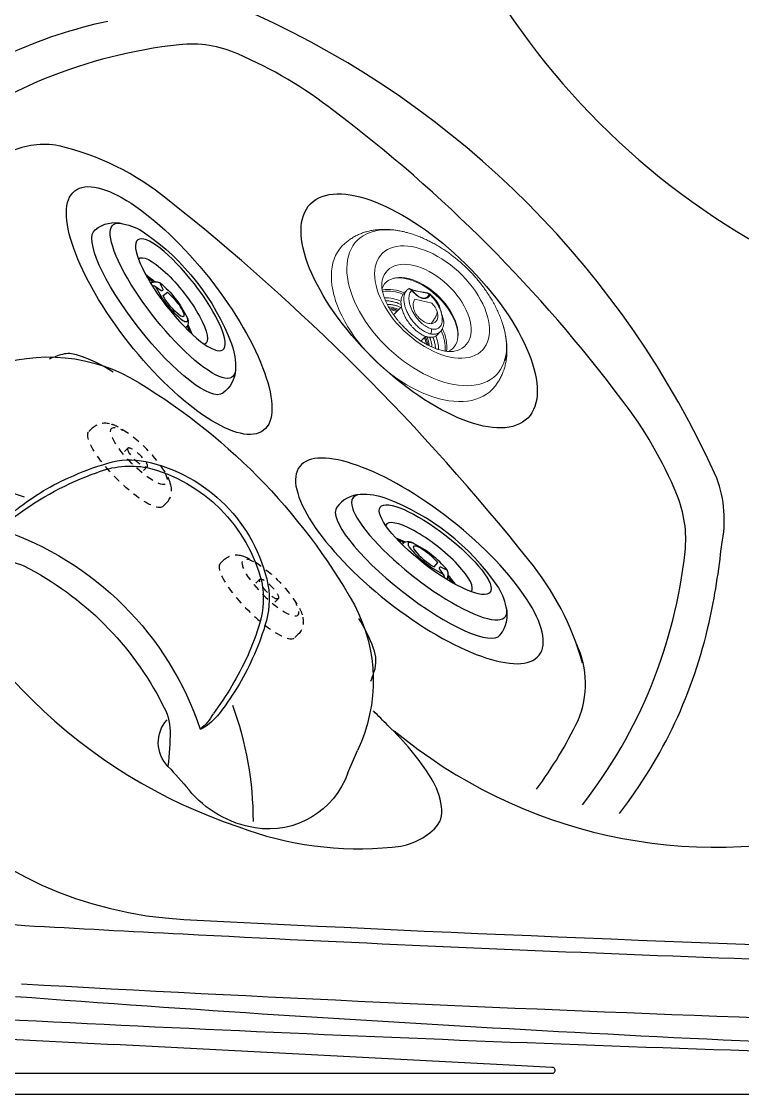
# Model space of a CAD drawing. Header units: inches. Extents: x 2 to 86, y -22 to 129.
# Drawn here: x 9.11 to 21.46, y 5 to 23.38 of the extents above; entities that cross this region are included whole.
import ezdxf

# ---------------------------------------------------------------- set-up
doc = ezdxf.new("R2010")
doc.units = ezdxf.units.IN
doc.header["$MEASUREMENT"] = 0
doc.linetypes.add('HIDDEN', pattern=[0.375, 0.25, -0.125])
doc.layers.add('1', color=4, linetype='Continuous')

# ---------------------------------------------------------------- blocks, each defined once
blk = doc.blocks.new('HIDMIN')
at = {"layer": '1', "color": 3, "linetype": 'HIDDEN', "ltscale": 0.5}
for p, q in [((0.236356685516391, 0.9010129556122166), (0.3163020652977622, 0.9007525774996168)), ((0.5058026160121543, 0.2273658355886639), (0.4253463749518502, 0.2276297921431407)), ((0.5171570719015506, -0.230719735823719), (0.4238435667347318, -0.23041359784132)), ((0.2304396751934306, -0.9025429581249043), (0.3103850549748017, -0.902803336237497))]:
    blk.add_line(p, q, dxfattribs=at)
for centre, radius, start, end in [((0.3096049180361007, 0.5890097520907176), 0.3114639775610698, 30.27087461294235, 88.76285393969697), ((0.2013169089681313, 0.4835603644320798), 0.4595934255637201, 14.60383785448276, 34.8240888564348), ((-1.668702907865274, -0.003677073623244098), 2.39204638395426, 348.1275426584984, 14.60383785448572), ((-0.1768695107352372, -0.3173067687629541), 0.867602068649197, 332.1339116837107, 348.1275426584984), ((0.3075017148589936, -0.5902531910280686), 0.3121760650329553, 270.5202515535206, 334.8692595429664)]:
    blk.add_arc(centre, radius, start, end, dxfattribs=at)
at = {"layer": '1', "color": 3, "linetype": 'HIDDEN', "ltscale": 0.5, "extrusion": (0, 0, -1)}
for centre, major_axis, ratio, start_param, end_param in [((0.2333981803549108, -0.0007650012563473751), (0.002958505489128493, 0.9017779568674892), 0.2588200079833026, 3.141586493185122, 6.283185305775769), ((0.5457577790245125, -0.00178977400734226), (0.002187163073893778, 0.6666662241523227), 0.2637641956731417, 8.735609790928956, 13.26143311362753), ((0.5114798439568489, -0.001676950117527554), (-0.005677227944686557, 0.2290427857061918), 0.2624851506142757, 3.141592653589542, 9.424777960769127)]:
    blk.add_ellipse(centre, major_axis=major_axis, ratio=ratio, start_param=start_param, end_param=end_param, dxfattribs=at)
blk = doc.blocks.new('M-JET')
at = {"layer": '1', "color": 3}
blk.add_line((0.668325927030196, -0.1699498365567251), (0.7626681535243165, -0.1699498365566683), dxfattribs=at)
at = {"layer": '1'}
for centre, radius, start, end in [((0.4606413107800336, 1.241504694744094), 0.5350833296088757, 41.31427020583877, 91.37735357126908), ((0.05017635314032987, 0.8807212454143496), 1.081568625623702, 17.2791514325658, 41.31427020583877), ((-2.799553300596699, -0.005733286730844611), 4.065988290642156, 342.7208485674342, 17.2791514325658), ((0.163397270532414, -0.9274070177303315), 0.9629964193397427, 318.6467196641093, 342.7208485674373), ((0.4616114841076637, -1.24654576890498), 0.529996226123443, 268.5324978352554, 323.2495683956618)]:
    blk.add_arc(centre, radius, start, end, dxfattribs=at)
at = {"layer": '1', "color": 3}
for centre, radius, start, end in [((-1.573447971192763, -0.0004851916829125003), 2.300539495803602, 12.43253099841732, 15.27026772647051), ((-1.552478291752323, -0.0004851916829125003), 2.300539495803602, 12.11154513120438, 16.4280170190976), ((2.328586929481617, -0.004171709372144505), 1.701467421604477, 167.0391293120788, 191.8275269342772), ((0.6416374491014949, 0.4081147637620006), 0.09223116684332205, 55.77666249890256, 95.75668968882906), ((0.7606191746555169, 0.3566944521147093), 0.09250898004031326, 123.222310274932, 167.0391293120756), ((0.6102738783359314, 0.352617055780172), 0.1558485063685145, 5.324063276921073, 57.71816651785442), ((0.7164428352609775, 0.424145636473952), 0.01187889115431023, 56.77768972505176, 123.222310274913), ((0.6210002636789795, 0.3277518089648197), 0.1473101878633822, 6.646560226044689, 46.2047719152308), ((-0.445179285214806, 0.06910086681693883), 1.231276034872796, 348.8049997518871, 7.14982592354835), ((-1.051081568360416, -0.003038109620547402), 1.853853554344349, 348.4836872359049, 11.51631276408866), ((0.498796769256046, -0.3188313497111039), 0.1715224839035704, 319.9043378714484, 349.0420292048416), ((1.155476880374238, -0.4459771968572568), 0.4973533153183822, 157.6380415717971, 169.0420292048383), ((0.7127994772204147, -0.2638624914541765), 0.01867905322874366, 13.78940941273339, 157.6380415717899), ((-6.160343083201894, -1.950721203623573), 7.095795766319625, 12.92286605516942, 13.78940941273339), ((0.1375016161018721, 0.4531242514560745), 1.05794841934391, 297.9844813647137, 303.5018700521883), ((-1.573447971192763, -0.0004851916829125003), 2.300539495803602, 345.0347705873045, 348.6312219911843), ((-1.552478291752323, -0.0004851916829125003), 2.300539495803602, 343.7971742042809, 349.0062916965898), ((0.6589078401281085, -0.334578761205421), 0.1133106651707693, 303.501870052191, 340.0963048058276)]:
    blk.add_arc(centre, radius, start, end, dxfattribs=at)
at = {"layer": '1'}
blk.add_ellipse((0.4479089009738004, 3.262979129203813e-05), major_axis=(0.0001294093216870351, -1.776400792199752), ratio=0.2521440560827259, start_param=3.141592653589793, end_param=6.282607469508048, dxfattribs=at)
at = {"layer": '1', "color": 3}
for centre, major_axis, ratio, start_param, end_param in [((0.7472735866924722, 0.001352268492212261), (-0.0003485044133302035, 1.655086482950343), 0.2575165989649531, 6.007199458804998, 9.756158088143565), ((0.7314773524744851, 4.980743341320704e-05), (0.0003860828975916774, 0.927458190431082), 0.2676186437424365, 3.108708292000126, 6.351347307790136), ((0.7246195881530184, 0.01392090259827228), (0, 0.3131717088179471), 0.2220556683473391, 5.440613275855194, 8.481483499261588)]:
    blk.add_ellipse(centre, major_axis=major_axis, ratio=ratio, start_param=start_param, end_param=end_param, dxfattribs=at)
blk.add_ellipse((0.9102649291999114, 0.0003626259792213204), major_axis=(-0.004993503256741862, 1.191305084608643), ratio=0.2553265635919512, dxfattribs=at)
blk = doc.blocks.new('HHPILLOW')
at = {"layer": '1', "color": 4, "linetype": 'Continuous'}
for p, q in [((-2.493662856348354, 4.753440000292542), (-2.105674256348355, 4.600845000292548)), ((-2.493535056348177, -4.721047999707391), (-2.104629956348356, -4.568089999707457))]:
    blk.add_line(p, q, dxfattribs=at)
for centre, radius, start, end in [((-3.119004480416805, 3.459933230967845), 1.436736548251412, 64.19870674311935, 144.2451829579542), ((-3.046013074246378, 1.97333275746886), 2.790709171274251, 17.21278817419931, 70.30863569432098), ((-2.775510644526026, 3.212609205210594), 1.860006189274408, 144.2451829579545, 185.5942556030285), ((-10.99441199381275, 2.407570811759829), 6.398227653638791, 0.8252452733079668, 5.594255603028535), ((-10.49181935035516, 0), 10.49181935035516, 345.3047972418675, 15.47362786403677), ((-4.010785977012585, 2.50816465960218), 0.5861228147119968, 180.8252452733078, 266.9136513492448), ((-7.360403336172316, -1.092366797708202), 4.530513219578506, 44.7353245835756, 52.33768680706847), ((-3.671249686693427, 1.427680425685203), 1.017060497694795, 75.13863876116727, 94.72266359589366), ((-4.229530244427762, -3.122801297396499), 5.59356530952322, 69.8471983880498, 81.54951745679234), ((-4.762941381420456, 1.481207604623073), 0.8739993319092445, 13.58559010926897, 44.7353245835756), ((-3.656439884655223, -1.561218937882739), 3.930143527169514, 60.85987769514308, 69.8471983880498), ((-2.481550809332161, 0.5461660116369345), 1.517378378056258, 34.44500970583191, 60.85987769514308), ((-9.079296851456325, 0.002766516183061896), 5.43337025035915, 342.019837563144, 18.05253914430314), ((-3.534976419895143, 0.01605033516303678), 2.690629813737361, 328.9514312109356, 31.06438648313755), ((-2.51206816861577, -0.492755693265071), 1.554554322597792, 293.0023584904462, 325.5708079882411), ((-5.476981758617837, -1.002620195299642), 1.70341256026332, 301.6980798579719, 336.9533845754468), ((-4.003316947791051, -2.480668104789078), 0.591956896565789, 93.7208307348171, 179.9264290603185), ((-4.133094337513969, 2.742415530218985), 5.170965863734945, 278.0715625138498, 295.5287253823751), ((-3.709021773285203, -1.149635383012711), 1.264283361323205, 267.6769354812565, 283.8190420852181), ((-80.29190557129641, 1.855028273967328), 75.82065550482886, 356.3386680349637, 356.7224094113108), ((-3.152735730338682, -1.832809565125114), 2.929212312086789, 290.9658518163026, 343.5656369317051), ((-2.737128605431531, -3.16569070989361), 1.897329023735506, 174.5894660761836, 226.1126998811895), ((-3.118934661575695, -3.349291592975266), 1.507594211195228, 231.7422641605146, 294.508790775817)]:
    blk.add_arc(centre, radius, start, end, dxfattribs=at)
at = {"layer": '1', "color": 3, "linetype": 'Continuous'}
for centre, radius, start, end in [((-8.343842003758988, 0.08990888871185021), 5.811248817310541, 24.91736302086631, 44.94840016262117), ((-8.62058809854521, 0.01949486940539913), 5.43499356366448, 333.4140667197293, 26.46126074836484), ((-3.452289777500983, 1.376618691446335), 1.111896364388132, 86.48936324076274, 105.9330261561958), ((-3.922225932262705, -2.198487745685124), 4.715708637488957, 69.3637612481715, 83.44877837011721), ((-3.754596085311849, -1.817334919903196), 4.299992489900039, 61.69831124189577, 69.6641410816807), ((-2.408811534261371, 0.6285570708679913), 1.508630504570383, 35.76937891369361, 62.6585324046079), ((-3.453319780722353, 0.01518371013122177), 2.716996479879117, 327.0779087548007, 33.38863537225082), ((-2.257117530451403, -0.7593286333198783), 1.291945886492554, 297.8632999343325, 327.0779087548007), ((-3.751636236140003, 1.839408260139109), 4.289209647383383, 289.7146680394328, 299.2887159989647), ((-3.770839475062939, 1.593224760737822), 4.065192295565401, 275.4073437173614, 291.1400841040647), ((-8.354160519047062, -0.05085203773216307), 5.823696528221809, 315.0702392536522, 335.0709258513776), ((-3.474919522467284, -1.533004503037127), 0.9249887945121534, 252.0318145650573, 275.4073437173614)]:
    blk.add_arc(centre, radius, start, end, dxfattribs=at)
blk = doc.blocks.new('RJET')
at = {"layer": '1', "color": 3, "linetype": 'Continuous', "lineweight": 15}
for p, q in [((0.4058110412017015, -0.8275031350674169), (0.4327694517848499, -0.8108245094567508)), ((0.4257878898902163, -0.8390367740352929), (0.4587902071755252, -0.8183711772889382)), ((-0.8480172011208822, -1.041929860827167), (-0.8465132956379193, -1.039978170059044)), ((-0.008806484050353447, -1.382822189656224), (0.2504090998508843, -1.233147785857938))]:
    blk.add_line(p, q, dxfattribs=at)
at = {"layer": '1', "linetype": 'Continuous', "lineweight": 15, "flags": 128}
for points in [[(1.212071014886931, -0.2753299319273026), (1.128438180214062, -0.2330919772819584), (1.040398457308925, -0.1939533586063362), (0.948295849466632, -0.1580670047528372), (0.8524902351550452, -0.125573136789555), (0.7533559618383947, -0.0965987201052485), (0.6512803832651173, -0.0712569683095694), (0.5466623459356867, -0.04964690086583801), (0.4399106306639453, -0.03185295618632722), (0.3314423553212578, -0.01794466170018438), (0.2216813450050665, -0.007976362184749064), (0.1110564759995896, -0.001987007420467535), (0, 0), (-0.1110541448527158, -0.002023103885832711), (-0.2216720295261894, -0.008048414073414278), (-0.3314214296156024, -0.01805238747920157), (-0.4398735142021621, -0.0319959349317287), (-0.5466045214515134, -0.04982457390761397), (-0.6511974144061128, -0.07146864141427045), (-0.7532435105004538, -0.09684356618895151), (-0.8523440784327931, -0.1258501991493404), (-0.9481118961538186, -0.1583752008050681), (-1.040172763884556, -0.1942914841166612), (-1.128166966250831, -0.2334587110707105), (-1.211750677822863, -0.2757238410318905)], [(-1.300109357100098, -0.3267720063819013), (-1.373259164715051, -0.3750577862465718), (-1.441040814268035, -0.4258881911830912), (-1.503189458009246, -0.4790646081679597), (-1.559462258407621, -0.5343792574485633), (-1.609639337005547, -0.5916160044150445), (-1.653524633564984, -0.650551204117221), (-1.690946672146424, -0.7109545751277864), (-1.721759231128431, -0.7725900993356873), (-1.74584191454889, -0.8352169441558459), (-1.763100622536427, -0.8985904035501733), (-1.773467918992793, -0.9624628541838263), (-1.776903380637464, -1.026108126180262)], [(1.778096587377377, -1.026483190214577), (1.778096501942969, -1.026006786538403), (1.774586557057376, -0.9618860629053927), (1.764144986656646, -0.8980170110437911), (1.746812589763096, -0.8346491906247735), (1.722657090370518, -0.7720302028255901), (1.691772872821701, -0.7104047228613126), (1.654280613014436, -0.6500135439497825), (1.610326806876884, -0.5910926364445857), (1.560083197954413, -0.5338722258128712), (1.503746106344948, -0.4785758930605937), (1.441535661605002, -0.4254197011198499), (1.373694942623047, -0.3746113506124544), (1.300489027821698, -0.3263493682875946)]]:
    blk.add_lwpolyline(points, dxfattribs=at)
at = {"layer": '1', "color": 3, "linetype": 'Continuous', "lineweight": 15, "flags": 128}
for points in [[(1.171831190290817, -1.941600842465107), (1.244458586339704, -1.896885972400639), (1.311974640597043, -1.849576116077898), (1.374101915113755, -1.799865679844459), (1.430585115592578, -1.747958934545636), (1.481192140447178, -1.694069176131848), (1.525715034557237, -1.638417849179717), (1.563970843800689, -1.581233636928886), (1.59580236685153, -1.522751521573468), (1.621078801153715, -1.463211818669777), (1.639696280416928, -1.402859189628359), (1.651578301425417, -1.341941636347457), (1.656676038406147, -1.280709482120329), (1.654968543664438, -1.219414343002938), (1.646462833662468, -1.158308093869721), (1.631193860187068, -1.097641833405518), (1.609224366725414, -1.037664852287563), (1.580644630638631, -0.9786236087961697), (1.545572092192572, -0.9207607160652742), (1.504150871970836, -0.8643139451325794), (1.456551178652063, -0.8095152478877026), (1.402968609586196, -0.7565898039317887), (1.343623347043035, -0.7057550952666674), (1.278759253435766, -0.6572200126141752), (1.208642869238446, -0.6111839970397028), (1.133562317713597, -0.5678362204058942), (1.053826120952181, -0.5273548080251089), (0.9697619320899946, -0.4899061067039412), (0.8817151889108743, -0.4556440011888867), (0.7900476943684396, -0.424709281820725), (0.6951361298604297, -0.3972290659967967), (0.5973705073638484, -0.3733162758183681), (0.4971525667922378, -0.3530691740696312), (0.3948941251599933, -0.3365709604346563), (0.2910153843382375, -0.323889429612052), (0.185943204354885, -0.3150766927322479), (0.0801093493354017, -0.3101689632213436), (-0.02605128670859358, -0.3091864079926125), (-0.1321024669522899, -0.3121330645762725), (-0.2376084043481228, -0.3189968245283126), (-0.3421355523684042, -0.3297494831868732), (-0.4452543865408813, -0.3443468555710467), (-0.5465411694569866, -0.3627289579466293), (-0.6455796919998704, -0.3848202543119896), (-0.7419629836366539, -0.4105299667917706), (-0.8352949847478328, -0.4397524486626878), (-0.9251921741212072, -0.4723676184785432), (-1.011285144922709, -0.5082414535106068), (-1.093220122668527, -0.54722654047589), (-1.170660418960068, -0.5891626812896504), (-1.243287815008927, -0.6338775513541322), (-1.310803869266266, -0.6811874076768873), (-1.372931143783006, -0.7308978439102987), (-1.429414344261858, -0.7828045892091353), (-1.4800213691164, -0.8366943476229238), (-1.52454426322646, -0.89234567457504), (-1.562800072469912, -0.9495298868258715), (-1.594631595520752, -1.00801200218126), (-1.619908029822966, -1.067551705084981), (-1.638525509086151, -1.127904334126384), (-1.650407530094611, -1.188821887407286), (-1.65550526707537, -1.250054041634399), (-1.653797772333689, -1.311349180751819), (-1.64529206233172, -1.372455429885051), (-1.630023088856291, -1.433121690349211), (-1.608053595394637, -1.493098671467223), (-1.579473859307882, -1.552139914958587), (-1.544401320861823, -1.610002807689483), (-1.502980100640087, -1.666449578622206), (-1.455380407321286, -1.721248275867126), (-1.401797838255419, -1.774173719822954), (-1.34245257571223, -1.82500842848809), (-1.277588482105017, -1.873543511140582), (-1.207472097907669, -1.919579526715054), (-1.171374031605865, -1.941115229720722)], [(0.8436677226056588, -1.885977535327271), (0.7774983283081269, -1.921396338936319), (0.7068788110629782, -1.953824164311655), (0.6322136730697707, -1.983075267806143), (0.5539305894772895, -2.008982101747947), (0.4724779586991303, -2.031396274138302), (0.3883223340280324, -2.05018939862768), (0.3019457512610586, -2.06525382990074), (0.2138429676421367, -2.076503280259487), (0.1245186279372774, -2.083873313871038), (0.03448437387515924, -2.08732171585018), (-0.05574408649039242, -2.086828734062721), (-0.1456499327094321, -2.082397192263699), (-0.2347181922366417, -2.074052473923203), (-0.3224386901473224, -2.061842376832217), (-0.4083089713734864, -2.045836839321126), (-0.4918371787204876, -2.02612753965937), (-0.5725448701810194, -2.00282737093049), (-0.6499697594071279, -1.97606979439098), (-0.723668363644947, -1.946008075016067), (-0.7932185439634623, -1.912814403611975), (-0.8582219232282, -1.876678910522571), (-0.9183061679694333, -1.837808576579761), (-0.973127121074441, -1.796426047536357), (-1.022370773088454, -1.752768358771135), (-1.065755060832089, -1.707085577571775), (-1.103031483034101, -1.659639370771913), (-1.133986523723792, -1.610701505947432), (-1.158442875231401, -1.560552294756292), (-1.176260453790178, -1.509478987338696), (-1.187337201923782, -1.457774126974357), (-1.191609673021901, -1.405733874421117), (-1.189053394757053, -1.353656311532859), (-1.179683009259662, -1.301839733873663), (-1.163552189249231, -1.250580942107973), (-1.140753330601996, -1.20017354195295), (-1.111417023115706, -1.15090626243196), (-1.075711302502867, -1.103061302060368), (-1.033840687897737, -1.056912712438404), (-0.9860450103889775, -1.012724828508283), (-0.9325980392889903, -0.9707507544675025), (-0.8738059140081305, -0.9312309140110244), (-0.8100053905158404, -0.8943916732061155), (-0.7415619124329567, -0.8604440438878953), (-0.6688675178037897, -0.8295824750029084), (-0.5923385935375336, -0.8019837388229121), (-0.5124134903820163, -0.7778059184094275), (-0.4295500120901465, -0.7571875021281755), (-0.3442227931615207, -0.7402465904005453), (-0.2569205801789849, -0.7270802192346935), (-0.1681434323125188, -0.7177638044123), (-0.0783998570254596, -0.7123507095138564), (0.01179610261004882, -0.7108719402565811), (0.1019278123053198, -0.7133359668970911), (0.1914790057894606, -0.7197286757137391), (0.2799367419358987, -0.7300134498493804), (0.3667943428426383, -0.7441313790492359), (0.4515542960374717, -0.7620015970933025), (0.5337311041842554, -0.7835217449908924), (0.6128540659678947, -0.8085685572837349), (0.6884699722285177, -0.8369985680992613), (0.7601457019028715, -0.8686489329101192), (0.8274707029021329, -0.9033383612928958), (0.8900593437176667, -0.9408681553432245), (0.9475531222828124, -0.9810233477995354), (0.9996227194405094, -1.023573933355806), (1.045969885253612, -1.068276186111348), (1.086329147353524, -1.114874055610557), (1.120469331541869, -1.163100633476859), (1.148194885935311, -1.212679682239553), (1.169347001069099, -1.26332721759718), (1.183804519543258, -1.314753135053849), (1.191484630001241, -1.366662871611425), (1.192343341465858, -1.418759092999835), (1.186375735315551, -1.470743396780762), (1.173615993457986, -1.522318021569802), (1.154137202539005, -1.573187552586717), (1.128050935308977, -1.623060613764608), (1.095506611544209, -1.671651536725449), (1.056690642184151, -1.718681997062916), (1.011825361586034, -1.763882608559257), (0.9611677540142409, -1.806994466205083), (0.9050079816573486, -1.847770629184069), (0.8436677226056588, -1.885977535327271)], [(-0.4002866820794111, -0.879716316650871), (-0.4425024910841557, -0.853293236327687), (-0.4795231567958922, -0.8243898430156946), (-0.4795533853147731, -0.8243633516009368)], [(-0.4334671518477933, -0.8114590267633162), (-0.4114901371137307, -0.824129792184209), (-0.3962743858080273, -0.8321761753367127)], [(-0.3428726849947736, -0.9079737550558491), (-0.3533706715440701, -0.9033492975273418), (-0.4002866820794111, -0.879716316650871)], [(0.3256041220939778, -0.8660545951709082), (0.3596313301028147, -0.8514250239195462), (0.4058110412017015, -0.8275031350674169)], [(0.3974858066232514, -0.8322134178496583), (0.401056028105728, -0.830375391002363), (0.4351797502143882, -0.811196300305113)], [(0.6567999150787216, -1.637639219567717), (0.5979655132411494, -1.668805818759751), (0.534708320239389, -1.696936684071233), (0.4674966701986136, -1.721823544417589), (0.3968281746604987, -1.743282146191916), (0.3232260384412768, -1.761153617414323), (0.2472351860063213, -1.775305643964629), (0.1694182270402962, -1.785633449189618), (0.0903512910815607, -1.792060569632781), (0.01061976206091231, -1.794539421142929), (-0.06918605567645386, -1.793051651170828), (-0.1484753077775451, -1.787608274644867), (-0.2266609643606898, -1.778249592420266), (-0.3031641661793003, -1.765044892906019), (-0.3774185102932393, -1.748091939077284), (-0.4488742435179915, -1.727516244672984), (-0.5170023326049318, -1.703470144935665), (-0.5812983810183141, -1.676131668774758), (-0.6412863633110533, -1.645703220702956), (-0.6965221494500327, -1.612410082303683), (-0.7465967930000659, -1.576498744325505), (-0.7911395588198218, -1.538235081750486), (-0.8298206678553868, -1.497902385349107), (-0.8623537387088049, -1.455799264294242), (-0.8884979079056734, -1.412237435363721), (-0.9080596131643972, -1.367539415097923), (-0.9208940264633156, -1.322036132000534), (-0.9269061262966432, -1.276064476459283), (-0.9260514011807004, -1.229964806527818), (-0.9183361792011908, -1.184078428033359), (-0.9038175811622864, -1.138745067668154), (-0.8826030976844095, -1.094300357771573), (-0.8548497933807653, -1.051073351425842), (-0.8480172011208822, -1.041929860827167)], [(-0.7793555018695031, -0.9707316436588656), (-0.7820602443074733, -0.9771666462808071), (-0.795702080384217, -1.01931465204396), (-0.8025501997365154, -1.062009828347215), (-0.8025461766245314, -1.104887915000205), (-0.7956900453721119, -1.147583091285995), (-0.7820403000735894, -1.189731097014473), (-0.7617133955432109, -1.230972340261658), (-0.7348827537633156, -1.27095496528149), (-0.7017772843093155, -1.309337854414736), (-0.6626794313739879, -1.345793538384726), (-0.6179227640530769, -1.380010990149742), (-0.5678891304513058, -1.411698278476067), (-0.5130053998892947, -1.440585058592362), (-0.4537398210046888, -1.466424878675781), (-0.390598026820129, -1.488997282492335), (-0.3241187208603833, -1.508109690251388), (-0.2548690811240135, -1.523599041628827), (-0.1834399211204527, -1.535333186940107), (-0.1104406492576402, -1.543212014594701), (-0.03649406958433588, -1.547168305213148), (0.03776893175455598, -1.54716830511876), (0.1117147690159754, -1.543212014312388), (0.1847125623889951, -1.535333186472229), (0.2561395204388646, -1.523599040979406), (0.3253862535439396, -1.508109689425993), (0.3918619729930128, -1.488997281497944), (0.4549995313865054, -1.46642487752095), (0.5142602613378529, -1.440585057286853), (0.5691385711938892, -1.411698277031107), (0.6191662585643769, -1.380010988577567), (0.6639165048599409, -1.345793536698807), (0.7030075167578502, -1.309337852629469), (0.7361057835275346, -1.270954963412066), (0.7629289224270224, -1.230972338324108), (0.7832480878929005, -1.189731095025209), (0.7968899239696725, -1.147583089262056), (0.8037380433219425, -1.104887912958844), (0.803734020209987, -1.062009826305854), (0.796877888957539, -1.019314650020021), (0.7832281436590449, -0.9771666442915574), (0.7804935966302082, -0.9706657108949486)], [(0.8480985497120912, -1.040566190755143), (0.8774090522244649, -1.083366770219527), (0.9002831682508372, -1.127537591914418), (0.9164962389669995, -1.172680040307228), (0.9259282284697861, -1.218459896504015), (0.9285093056087987, -1.264538222466541), (0.9242203609920239, -1.310573870390627), (0.9130931484647533, -1.356226008445617), (0.8952100500156064, -1.401156644173597), (0.8707034658486634, -1.445033126867457), (0.8397548341390006, -1.48753061040037), (0.8025932877278592, -1.528334458272838), (0.7594939577030857, -1.567142573071223), (0.7107759364251933, -1.60366763309132), (0.6567999150787216, -1.637639219567717)], [(0.757146191481695, -1.240584685911784), (0.7441100046602287, -1.257682986447804), (0.7096595472671652, -1.295894263214763), (0.6693335584982094, -1.332138245755075), (0.6234661921965312, -1.366114605014928), (0.5724375198045379, -1.39754180218101), (0.5166703809725561, -1.426159421600033), (0.4566268797760813, -1.451730328664723), (0.392804555575907, -1.474042634785974), (0.3257322602503621, -1.492911453168233), (0.2559657759620677, -1.508180430839928), (0.1840832097718987, -1.519723044243335), (0.1106802032617509, -1.527443647648539), (0.0363649968609252, -1.531278265704259), (-0.03824661022576947, -1.531195123557652), (-0.1125363627240574, -1.527194910150627), (-0.1858886723481419, -1.519310772511403), (-0.2576957187591518, -1.507608041087423), (-0.3273624861558062, -1.492183688396835), (-0.394311693762802, -1.473165525483807), (-0.4579885793611993, -1.450711142835729), (-0.5178654962226403, -1.425006604538964), (-0.5734462853565674, -1.396264906493087)]]:
    blk.add_lwpolyline(points, dxfattribs=at)
at = {"layer": '1', "linetype": 'Continuous', "lineweight": 15}
for centre, radius, start, end in [((-0.4185722405959211, -1.750620819657712), 1.674650151775392, 118.2707263158865, 121.7625898356431), ((0.418785879096788, -1.752238826296022), 1.676472841692035, 58.26929776694326, 61.7586294505621)]:
    blk.add_arc(centre, radius, start, end, dxfattribs=at)
at = {"layer": '1', "color": 3, "linetype": 'Continuous', "lineweight": 15}
for centre, radius, start, end in [((-0.2109539745857489, -0.4650636898416565), 0.6041495283121018, 224.4399299344738, 247.023077953707), ((-0.119700866129989, -0.3623731610256726), 0.5677320225184577, 233.4395344436958, 248.8659745745996), ((-0.1107806254037484, -0.2973730879692198), 0.6258259292170473, 236.3167745787261, 250.0417815822559), ((-0.1115119443846879, -0.3214844766310847), 0.584673385594374, 236.822035763045, 248.6473363091553), ((0.1354965213371031, -0.4146975150336232), 0.5357899905188797, 290.7819864152258, 310.1357153815183), ((0.1282164030722583, -0.3755977893618763), 0.5527936500668047, 290.9204160992488, 306.8077669479403), ((0.09255367941042891, -0.2537055755956317), 0.6735411278466189, 290.2432406986263, 299.6532407096921), ((0.1848575375682628, -0.4284642639350977), 0.6493585679616092, 289.0209256071249, 314.9139362024047), ((-0.2523166304506503, -0.590784133891276), 0.626848119358483, 215.8859342796395, 252.0988823587097), ((-0.2403111631273589, -0.5501929622646742), 0.6363419071266165, 218.2891219002362, 250.6263282329235), ((-0.2570321271810201, -0.979047828651062), 0.09605053046782791, 182.6055408182042, 237.3943429295755), ((0.2561067923000735, -0.5707393721488074), 0.6122259221151929, 288.6542351179456, 322.399167581928), ((0.2515936275572415, -0.5871939923290199), 0.6305265783819565, 288.6633448828031, 323.9891890163788), ((-0.313609927804066, -0.9069310813800371), 0.5540419885766138, 217.0196612540802, 242.0316891119022), ((0.162256108840495, -1.239218081020994), 0.08836174685603317, 3.939220993063686, 22.60009382699135), ((-0.008024575810338774, -1.026519069087769), 0.3563039785182009, 241.8393717811113, 269.8742644461562)]:
    blk.add_arc(centre, radius, start, end, dxfattribs=at)
blk.add_ellipse((0.2816222563962754, -0.6640498057021205), major_axis=(0.1661232146624227, 0.1015090778426071), ratio=0.6641171479281409, start_param=4.574762088510643, end_param=4.607117566432582, dxfattribs=at)
for points, knots in [([(-0.8472702859904473, -1.041081272337209), (-0.8423837001173808, -1.034945809431676), (-0.83231362936354, -1.02230210538724), (-0.8115056550039128, -1.000980506959124), (-0.7860712245032175, -0.9783517714080858), (-0.7559838540722978, -0.9551229049197048), (-0.721391156820772, -0.9317694566967418), (-0.6823553301425989, -0.908667905348409), (-0.6390445661975264, -0.8861906881157324), (-0.5916873297281597, -0.8646828495145655), (-0.5405826153962892, -0.8444641338852819), (-0.4860977606229824, -0.8258245431357807), (-0.4286811367662722, -0.8090238310349349), (-0.3688980146103233, -0.7942921642994207), (-0.307537543607765, -0.7818357185875584), (-0.2459828598392448, -0.7718563365915827), (-0.1871171451883811, -0.7645590855021851), (-0.135243300112478, -0.7598794845195727), (-0.08780227656748707, -0.7569215466521371), (-0.04388319150228881, -0.755210933666774), (-0.01370994125045399, -0.7550008254984277), (0.0006093369575239649, -0.7549011147516183)], [0, 0, 0, 0, 0.05269974409619781, 0.1086014173377949, 0.1642233229425421, 0.2198112207663931, 0.275533130169027, 0.3315255078411632, 0.3878526407496108, 0.4445285574205661, 0.5015264190062739, 0.558781144336652, 0.6161828451010456, 0.6735530553530792, 0.7305791986917124, 0.786621556140637, 0.8400034729700108, 0.886599278256181, 0.9222715389791205, 0.9631125102948205, 0.9999999999999999, 0.9999999999999999, 0.9999999999999999, 0.9999999999999999]), ([(-0.5885682620780699, -0.863915698193324), (-0.5872228737927969, -0.8654529255147594), (-0.5730081723961291, -0.8816945024566962), (-0.5378010215831353, -0.9095434518915795), (-0.4997979441980078, -0.9334254622249887), (-0.4810844555645986, -0.9451854500909178)], [0, 0, 0, 0, 0.05038971332391032, 0.5323925711124754, 1, 1, 1, 1]), ([(-0.5255827913799465, -0.8397952907437372), (-0.5237039937954933, -0.8419554164534304), (-0.510432429149489, -0.8572142438207493), (-0.4783748702199091, -0.8827654606650697), (-0.4445341676890564, -0.9040015164760291), (-0.4278700338442434, -0.9144587602654184)], [0, 0, 0, 0, 0.07723906629265591, 0.5456060141773725, 1, 1, 1, 1]), ([(-0.3529801536970183, -0.911972646227639), (-0.3612958034259748, -0.9171099627876629), (-0.3780318607418849, -0.927449314155325), (-0.3995326562385344, -0.9453605536869816), (-0.4181418410295521, -0.9649953660551773), (-0.4333317747102683, -0.9867318936688179), (-0.4440905459551345, -1.010034976389818), (-0.4516533172640607, -1.034269993265042), (-0.4504043041966668, -1.050649418359569), (-0.4497910124776183, -1.058692061015165)], [0, 0, 0, 0, 0.1304298267682323, 0.2625027661868034, 0.4033500829402989, 0.5454088421385267, 0.6964399503883728, 0.850945622971794, 0.9999999999999999, 0.9999999999999999, 0.9999999999999999, 0.9999999999999999]), ([(0.4509757914033514, -1.173523637382999), (0.4513488220848103, -1.163987689404081), (0.4524412152760817, -1.136062360033321), (0.4327917810688291, -1.090314905441289), (0.3964600103516602, -1.038940064053236), (0.3457383365085036, -0.9925144498736529), (0.2850005696831204, -0.9518932296431046), (0.2146300799847154, -0.9167956008496674), (0.134218748597533, -0.8876346238197357), (0.04525740421368596, -0.8661951385757618), (-0.032959483206497, -0.856426532751982), (-0.09514798263739976, -0.8542276762197076), (-0.140024049601891, -0.8553873608717879), (-0.1831367031761886, -0.8592326603824461), (-0.2235091719106208, -0.8655936416767815), (-0.2610815205339065, -0.874376589811348), (-0.3061233596316697, -0.8882591670792976), (-0.3345158907781922, -0.9026281760723975), (-0.3529801536970183, -0.911972646227639)], [0, 0, 0, 0, 0.04349557943270811, 0.1273736375783446, 0.2126565998633188, 0.296665398101624, 0.3769180045973558, 0.4571706110930719, 0.541179409331407, 0.6264623716163817, 0.7103404297620327, 0.7509376405209353, 0.7906387663237053, 0.8286530766532634, 0.8658488117319671, 0.9007999996947622, 0.9354881437751286, 1, 1, 1, 1]), ([(0.0006093369575239649, -0.7549011147516183), (0.02561182320343391, -0.7551893894429895), (0.0608366701405032, -0.7555955263279657), (0.1127128844152878, -0.7583021583342315), (0.1569272159408399, -0.7615558280488699), (0.2090388958758354, -0.7669708720520134), (0.2628618832482346, -0.7742734501391055), (0.317966240585065, -0.783656174561699), (0.3731721962914207, -0.7950954225440512), (0.4276524902166443, -0.8085345624186004), (0.4807022257284643, -0.823860880639927), (0.5317263224267208, -0.84091782588618), (0.5802168995809893, -0.8595089124285096), (0.625741756534012, -0.8794015773427759), (0.6679390736973119, -0.9003307122957835), (0.7065136248378394, -0.9220011363325682), (0.7412442605724721, -0.9440947311397281), (0.7719607288397583, -0.966262675604824), (0.7986414796239387, -0.988177070482493), (0.8210507706705812, -1.009354609494423), (0.8374284738538051, -1.026958494807985), (0.8447663772022054, -1.036594341306369), (0.8474992610202605, -1.040183057008747)], [0, 0, 0, 0, 0.06454125978325126, 0.09092919698587215, 0.1346143968450964, 0.179857502363646, 0.2282146534779001, 0.278433565732238, 0.3299777999231218, 0.3824116372447003, 0.435416035732009, 0.4887494614381967, 0.5422288003249309, 0.5957178596967756, 0.6491218329420427, 0.7023863553315086, 0.7555006090485527, 0.808504551816219, 0.8615010214334912, 0.9146709200252251, 0.9682205596339982, 1, 1, 1, 1]), ([(0.3255996298012178, -0.9618000984561661), (0.3419414431029679, -0.9556511649387431), (0.3789298741820062, -0.9417335292749414), (0.4302292789315629, -0.9150249957660321), (0.4793190521308475, -0.8826088293981087), (0.5117280362511281, -0.8571984022364347), (0.5250144432397974, -0.8419008035349123), (0.5269195125927126, -0.8397073597781315)], [0, 0, 0, 0, 0.1981384250866441, 0.4484710077835445, 0.6987405454649906, 0.9568039610257496, 1, 1, 1, 1]), ([(0.3542688215805754, -1.003031493221897), (0.3766421732580341, -0.9946544812897002), (0.4222570272804376, -0.9775754051664478), (0.4836463903805281, -0.945850489987194), (0.5387044978477888, -0.9093454049700824), (0.5742323809642187, -0.8817463381485311), (0.5883943481023834, -0.8655577680840736), (0.5896892205284132, -0.8640775970888228)], [0, 0, 0, 0, 0.2349200857888402, 0.478955749441567, 0.7230460956764467, 0.9746772485420333, 1, 1, 1, 1]), ([(-0.4508193214601306, -1.130124268223184), (-0.4511979372213943, -1.125449678105014), (-0.4526630779261893, -1.107360277291235), (-0.4433050318504854, -1.076729552444959), (-0.4227709251006786, -1.040612664183641), (-0.3927474955305854, -1.008964401958877), (-0.3659656415213988, -0.9917557967790174), (-0.3529835056685613, -0.9834141617971284)], [0, 0, 0, 0, 0.0868583709789157, 0.3361184289845215, 0.5711797873926621, 0.7921352922548479, 1, 1, 1, 1]), ([(0.1088848458252869, -1.463851016369659), (0.08908291252444656, -1.463594087936457), (0.04869656013013923, -1.463070078382145), (-0.01333693590001417, -1.455227035415319), (-0.07723971074327096, -1.441930008893124), (-0.1415689033628666, -1.422089089928164), (-0.2030135329216591, -1.396291136249104), (-0.2586693869415058, -1.365343408568123), (-0.3060038058053749, -1.330613781974193), (-0.3432615266916059, -1.293745677949133), (-0.3696589609810985, -1.256412062697791), (-0.3851793304244211, -1.220342935338977), (-0.39107339119019, -1.186106021045902), (-0.3881047527327155, -1.154789281643929), (-0.3775731876400812, -1.126072698076143), (-0.3604812198902607, -1.10093740857468), (-0.3379162234724902, -1.078481356735153), (-0.3184621037289901, -1.066111249712549), (-0.3087893360278713, -1.059960718450014)], [0, 0, 0, 0, 0.05937834133421149, 0.1211030550038831, 0.1897020062776018, 0.2629102536897004, 0.3393723930908865, 0.4172016142312876, 0.4942614691856203, 0.5685513406430178, 0.6385419746886483, 0.7033337460924193, 0.7612250074317745, 0.8168963441365431, 0.8658390560966348, 0.9132768047978191, 0.9568804277678866, 1, 1, 1, 1]), ([(-0.3529835056685613, -0.9834141617971284), (-0.3380343394982219, -0.975679905567489), (-0.3071625490196652, -0.9597077546723511), (-0.250107848285495, -0.9421482508349186), (-0.1849050402141472, -0.9300581881715573), (-0.1127856223249921, -0.9250011563463829), (-0.03679650972884474, -0.9274013552675342), (0.03993943098552677, -0.9372507358419568), (0.114225292522832, -0.9538890296532827), (0.1832956693166352, -0.9761887482286795), (0.2451785319264559, -1.002769533300253), (0.3001519996960837, -1.033012550758201), (0.3488127454269545, -1.067065575017239), (0.3906439591415847, -1.105358538999823), (0.4239864136155802, -1.147209339803027), (0.4449453161661268, -1.191135742911939), (0.4545793103841618, -1.223509293758056), (0.4527287566386917, -1.240616625771807), (0.4524859898833711, -1.24286086833753)], [0, 0, 0, 0, 0.05298309783857613, 0.1094163431414684, 0.1695660299998452, 0.2334288626395246, 0.3005723775654687, 0.3700811080464317, 0.4406436367287185, 0.5107499887125969, 0.5789256553712625, 0.6442707390198865, 0.7112947193339807, 0.7807884931854991, 0.8513515455074118, 0.9214607718314849, 0.9896967523170129, 1, 1, 1, 1]), ([(-0.3087893360278713, -1.059960718450014), (-0.2981402671792637, -1.054377581781353), (-0.2767181519316182, -1.043146308994949), (-0.237837614742574, -1.030116579332883), (-0.1943043200050738, -1.020245110156608), (-0.144576433601344, -1.014161968361066), (-0.09033165999017001, -1.012444191496684), (-0.03103559603954409, -1.015843915692727), (0.03144071845241569, -1.024802851708401), (0.09610122245032926, -1.040040777900145), (0.1599569762587407, -1.061549161128227), (0.2201109150233833, -1.088876138874923), (0.2737164942058712, -1.121008714373588), (0.3184038382457288, -1.156484833839869), (0.3527740249531064, -1.193627506528173), (0.3758073747177093, -1.230521980145625), (0.3893980945200894, -1.266339916956923), (0.3903076959888949, -1.289659395416834), (0.3907538005202582, -1.301096189844571)], [0, 0, 0, 0, 0.04310625490830324, 0.08671435725181113, 0.1341321746458405, 0.1830959275793647, 0.2387449270190614, 0.2966556396759412, 0.3614455514793498, 0.4314338263773549, 0.5057219292157585, 0.5827813573704893, 0.6606118069292083, 0.7370766654110926, 0.8102886038771935, 0.878891124075034, 0.9406034178803842, 1, 1, 1, 1]), ([(-0.1252126635373543, -1.05898770302619), (-0.1410278103953146, -1.063459048689111), (-0.1730679299386111, -1.072517608236183), (-0.2129246759905925, -1.093637015897599), (-0.2447823180727369, -1.11888121117866), (-0.2567641103430844, -1.138282971704029), (-0.262678376802711, -1.147859767807944)], [0, 0, 0, 0, 0.2468022448637806, 0.5000000000000359, 0.7531977551362719, 0.9999999999999999, 0.9999999999999999, 0.9999999999999999, 0.9999999999999999]), ([(0.1373955811220071, -1.091472095625761), (0.1240007883012026, -1.084310539670639), (0.09683695631701994, -1.069787336115752), (0.04622549359760342, -1.055697969786706), (-0.008312825253142364, -1.047897885621836), (-0.04527717748820237, -1.049071268637221), (-0.0635047177053707, -1.049649877075069)], [0, 0, 0, 0, 0.2465556558548007, 0.4999999999999942, 0.7534443441451906, 1, 1, 1, 1]), ([(0.2438325207321839, -1.205260941412632), (0.2387893895752882, -1.194743843526894), (0.228704095890464, -1.173711667763328), (0.2045386083713936, -1.144027118173), (0.1747975547887961, -1.116078489744012), (0.1498652992521556, -1.099675801707932), (0.1373955811220071, -1.091472095625761)], [0, 0, 0, 0, 0.2500238025296138, 0.4999995832515819, 0.7499277892175618, 1, 1, 1, 1]), ([(-0.4521788100815911, -1.128586818263628), (-0.4514919446410772, -1.141666495666882), (-0.4502231572036806, -1.165827458491009), (-0.4404406601738344, -1.198617448980428), (-0.4277451641787309, -1.227512918191508), (-0.4133175600771892, -1.251590390026792), (-0.4000405661099364, -1.270083340057823), (-0.3918437011658682, -1.279602598650968), (-0.3887166927316343, -1.28323408484863)], [0, 0, 0, 0, 0.2376518965045353, 0.4389939032527532, 0.6046008886133014, 0.7873296945917168, 0.9188687573524067, 1, 1, 1, 1]), ([(-0.388837350663465, -1.283330905459138), (-0.388769417815638, -1.283427849495524), (-0.3882977598492801, -1.284100932230643), (-0.3865199487049438, -1.285905578260298), (-0.3834747938141163, -1.288665324598185), (-0.3796399381619722, -1.291790407221072), (-0.3732976170420841, -1.29661058994273), (-0.360080731533742, -1.305838066782187), (-0.3392947973041203, -1.319053275472257), (-0.3153006045565121, -1.333491624492495), (-0.2905289076730355, -1.348022836396495), (-0.2646832879194108, -1.363017491121013), (-0.2365494602051683, -1.379267028296027), (-0.2089075775884908, -1.395212132233922), (-0.1845755989943711, -1.40916127471084), (-0.1616669793372978, -1.422132318942033), (-0.1410672563160063, -1.433320506278093), (-0.125379233393403, -1.44125314547793), (-0.1204588536903088, -1.442543542485936), (-0.119092670114469, -1.442901831745104)], [0, 0, 0, 0, 0.002055086107160206, 0.01426846900118383, 0.0267028999057595, 0.03949929341549138, 0.05369859962775218, 0.08809585375286844, 0.1638567637478327, 0.2594770632964047, 0.3391185996572136, 0.4295917615615033, 0.5399555863219422, 0.6458445986456919, 0.7313008303526599, 0.8074064789206745, 0.9003976973153737, 0.9723446078859168, 1, 1, 1, 1]), ([(-0.1761804749494331, -1.340646620717109), (-0.1789648389184606, -1.338686487062091), (-0.1847266394160556, -1.334630300732158), (-0.1956165140495898, -1.320220810274861), (-0.2042430789409195, -1.300582552935353), (-0.2117396008780474, -1.277451493799731), (-0.2181723444296892, -1.253496165036182), (-0.2227139158833893, -1.233856012939398), (-0.2254649077653994, -1.221345163949252), (-0.2259386133595456, -1.219167603996169), (-0.2259911428604937, -1.21892736362534), (-0.2259912729551843, -1.218926768643797), (-0.2259915006183633, -1.218925727436769), (-0.2259919559350863, -1.218923645061508), (-0.2259928665301061, -1.218919480465559), (-0.2259946875662422, -1.218911151892556), (-0.2259983290231844, -1.218894497221754), (-0.2260056094758056, -1.218861197781337), (-0.2260201605377574, -1.218794638506097), (-0.2260492233025104, -1.218661678384336), (-0.2261071915071966, -1.218396391909948), (-0.2262224995002953, -1.217868354452776), (-0.2264506089660472, -1.216822424953506), (-0.2268968570217567, -1.214771172801818), (-0.2277499158184071, -1.210831306699944), (-0.2293955887268453, -1.203165318552124), (-0.2317117093272429, -1.19223051860817), (-0.2345491588010304, -1.178774347705854), (-0.2383696241645907, -1.160479319928214), (-0.2423793199475881, -1.141804423375831), (-0.2448972542746901, -1.128450332594383), (-0.2457304826012319, -1.124031231351424)], [0, 0, 0, 0, 0.05061832127770028, 0.1047466035211904, 0.2338977871204566, 0.3182904295841161, 0.4177518099190324, 0.5552999041802359, 0.5810646646680272, 0.5842537464687606, 0.5842557234568442, 0.5842577004365636, 0.5842616543709132, 0.5842695621392515, 0.5842853772744819, 0.584317005939166, 0.5843802568454267, 0.5845067329655508, 0.584759582436493, 0.585264870303372, 0.5862738017550172, 0.5882850876742964, 0.5922813527530851, 0.600168665620337, 0.6155225058405865, 0.6445478125052942, 0.7016781457189185, 0.7597759076977076, 0.8209613043530948, 0.9407529770904165, 1, 1, 1, 1]), ([(0.3883238063474153, -1.306321831221567), (0.3905923720186308, -1.306438754603747), (0.3951195692991973, -1.306672089360035), (0.4037818345848621, -1.306871703079025), (0.4169891240558741, -1.306495261327512), (0.4317941622716148, -1.303442301486086), (0.4432354281827031, -1.295821053438161), (0.4468904609482536, -1.288580432801353), (0.4480048854162249, -1.286372757708307)], [0, 0, 0, 0, 0.08413395363201744, 0.1678994842100055, 0.3305856830103822, 0.6286323831721783, 0.8867695078707043, 1, 1, 1, 1]), ([(0.3907538005211393, -1.301096189844088), (0.3946291700379447, -1.301199907235102), (0.402666218416357, -1.301415004578786), (0.4142396383995788, -1.300482046989089), (0.4254341741352903, -1.298605302628431), (0.4382930045472619, -1.294577904717499), (0.4468448091363655, -1.290050761345924), (0.4474694338284451, -1.286466856603681), (0.4475422818988193, -1.286048876738036)], [0, 0, 0, 0, 0.1350591624431601, 0.2800963928215779, 0.4315368717567625, 0.6039581322278638, 0.9538108463825409, 1, 1, 1, 1]), ([(0.4485082813243366, -1.2839679767348), (0.4497345791432394, -1.279009903272168), (0.453021099128847, -1.265722097264529), (0.4531138220720266, -1.252339294579002), (0.4531719473424118, -1.24395001142652)], [0, 0, 0, 0, 0.3731295790833307, 1, 1, 1, 1]), ([(-0.1189842543970769, -1.442584065199782), (-0.1160196340171353, -1.443585719458412), (-0.08856974886583657, -1.45286019336632), (-0.02886656224228545, -1.465252592453339), (0.04545107770388768, -1.47410404284841), (0.0968488002589254, -1.476123556173917), (0.1168704660536832, -1.474946692059547), (0.1203864757059421, -1.474740022663084)], [0, 0, 0, 0, 0.04107595931799404, 0.380328750818244, 0.7555528881534679, 0.9570725825946972, 0.9999999999999999, 0.9999999999999999, 0.9999999999999999, 0.9999999999999999]), ([(0.3907538005202582, -1.301096189844571), (0.3657486962272287, -1.299613043106973), (0.3187987278945741, -1.29682826398556), (0.2536120439337992, -1.301827486859821), (0.2010297922889208, -1.313553841396185), (0.1608786619244711, -1.330956827064895), (0.1306634548059833, -1.35408653500734), (0.1102325011341634, -1.384434404944571), (0.1014648942012855, -1.422151088454029), (0.106305794135352, -1.449356815462508), (0.1088848458252869, -1.463851016369659)], [0, 0, 0, 0, 0.15491352840821, 0.2908680230978559, 0.4020033206615103, 0.4996246849909899, 0.597130906866822, 0.7080924610980593, 0.8444825049580227, 1, 1, 1, 1]), ([(0.1277171632913223, -1.456971008858062), (0.1249631874383681, -1.458681766418266), (0.1192404487890713, -1.462236706233384), (0.1124220170942749, -1.463298691215812), (0.1088848458925611, -1.46384961302077)], [0, 0, 0, 0, 0.4812339024529031, 0.9999999999999999, 0.9999999999999999, 0.9999999999999999, 0.9999999999999999]), ([(0.1203912726141994, -1.474821757761617), (0.1198742254665603, -1.474928442872553), (0.1173085933071718, -1.475457823515754), (0.1138623353323283, -1.473832744036883), (0.1103504790901013, -1.470223688114643), (0.1093616767980734, -1.465924309423855), (0.1088848458253153, -1.463851016370299)], [0, 0, 0, 0, 0.08137221102331986, 0.4037758692627686, 0.7124823288320048, 1, 1, 1, 1]), ([(0.1277171679972753, -1.456971013461953), (0.1244665728352459, -1.44347831104065), (0.1184494291157421, -1.418502106503411), (0.1246015762409911, -1.383864381497673), (0.1421942130033358, -1.355777353981239), (0.1700237642839397, -1.33394318705939), (0.2082493043583895, -1.317712107669337), (0.257842976561534, -1.307187275978663), (0.3083103317431153, -1.303060244606797), (0.3419547712078952, -1.304816939025329), (0.3550771683626976, -1.305502105495833)], [0, 0, 0, 0, 0.1718001655145502, 0.3180175430720934, 0.4327627833108432, 0.5393682434523661, 0.6461082841230541, 0.7610386896858917, 0.9067975193388922, 1, 1, 1, 1]), ([(0.1249855433556775, -1.474129268499837), (0.1327293285741007, -1.472486760533911), (0.1491098229744807, -1.469012349534808), (0.1642899740774908, -1.45921379158915), (0.1722937954036752, -1.454047445976485)], [0, 0, 0, 0, 0.4727442914202222, 1, 1, 1, 1]), ([(0.1725187607909788, -1.448153123385239), (0.1677242965633923, -1.451085781752155), (0.1577244096615971, -1.457202471876144), (0.1437311330799957, -1.462183550707039), (0.1341057787704756, -1.462451096103479), (0.1292472324498704, -1.460037073367275), (0.1282102599951997, -1.457959108833961), (0.1277171679972753, -1.456971013461953)], [0, 0, 0, 0, 0.2690114343457944, 0.5610812368311205, 0.8104404131485499, 0.9098622967444591, 1, 1, 1, 1]), ([(0.1708221225101738, -1.455066459065222), (0.1857297788118615, -1.44480202326271), (0.2154868453608003, -1.424313256076175), (0.2617289520819099, -1.393444017287663), (0.3082669376599085, -1.363472108696641), (0.3352846752119376, -1.347490905335604), (0.3487395126131503, -1.339532263636414)], [0, 0, 0, 0, 0.2519640131236336, 0.5029435717266162, 0.7524658232844121, 1, 1, 1, 1]), ([(0.1725186921466957, -1.448153051113707), (0.1728018814170866, -1.450083713702895), (0.1732215708319984, -1.452944975541186), (0.1721927926516287, -1.453953074936919), (0.1718581919557209, -1.454280950047149)], [0, 0, 0, 0, 0.6747591441501857, 1, 1, 1, 1]), ([(0.3415065176795338, -1.341548766491712), (0.3302863838385122, -1.348143906297068), (0.3070803875958745, -1.361784277411388), (0.2656452787292096, -1.387638725166667), (0.219888364113217, -1.417006468541047), (0.1889600438045989, -1.43734258389776), (0.1725187607909788, -1.448153123385239)], [0, 0, 0, 0, 0.2170004704501074, 0.4488103415957024, 0.7069913568671654, 1, 1, 1, 1]), ([(0.3415064240835477, -1.341548832864717), (0.3432612916741675, -1.341533225854846), (0.3456243700853747, -1.341512209689114), (0.3472937608037512, -1.34015177577092), (0.3477234297871803, -1.339801626310845)], [0, 0, 0, 0, 0.7426192809646739, 1, 1, 1, 1]), ([(0.408292893933293, -1.308264614005722), (0.408228058921452, -1.308272679486237), (0.4056714008945619, -1.308590727942644), (0.3939403719552388, -1.313585910808257), (0.3723844115425834, -1.32407140977665), (0.3515701648995275, -1.335852589378788), (0.3415065176795338, -1.341548766491712)], [0, 0, 0, 0, 0.009412425187465814, 0.3711629214792032, 0.6959585121856853, 0.9999999999999999, 0.9999999999999999, 0.9999999999999999, 0.9999999999999999]), ([(0.3478683545110073, -1.34003403025568), (0.356098043889034, -1.335368112840769), (0.3724638988595643, -1.326089302400959), (0.3960879128237025, -1.313766268515025), (0.4036829472219949, -1.310365464362036), (0.4087317581428351, -1.30810477451567)], [0, 0, 0, 0, 0.2532309341073554, 0.5035841027874514, 1, 1, 1, 1]), ([(0.3907537994990378, -1.301094829837709), (0.3902432999422274, -1.302981570843997), (0.3895188589556255, -1.305659011985483), (0.3889102792842323, -1.305968562859732), (0.3887305539408885, -1.306059979217821)], [0, 0, 0, 0, 0.7046806658274194, 0.9999999999999999, 0.9999999999999999, 0.9999999999999999, 0.9999999999999999])]:
    blk.add_open_spline(points, degree=3, knots=knots, dxfattribs=at)
for points, degree in [([(-0.4278700338442434, -0.9144587602654184), (-0.3867261555055848, -0.9354813432407809)], 1), ([(-0.3243921080139103, -0.7856905720195897), (-0.324397419396206, -0.8988935618623657)], 1), ([(0.3255987285175479, -0.9810094120250028), (0.3256078972797525, -0.7855929944869615)], 1), ([(-0.4810844555645986, -0.9451854500909178), (-0.4238798450581669, -0.9744148383757647)], 1), ([(-0.4521822511714788, -1.058702617100565), (-0.4521856032307312, -1.130146001877279)], 1), ([(-0.0635047177053707, -1.049649877075069), (-0.1252126635373543, -1.05898770302619)], 1), ([(-0.262678376802711, -1.147859767807944), (-0.268743088422184, -1.164972968570254), (-0.2808725116535129, -1.199199370072961), (-0.2683354237016147, -1.251566796755384), (-0.2352591055818323, -1.300862703137824), (-0.1958733518329723, -1.327385314852705), (-0.1761804749494331, -1.340646620716356)], 3), ([(0.4475422818988193, -1.286048876738036), (0.4480511363272797, -1.283867065867227)], 1), ([(0.4524859898833711, -1.24286086833753), (0.4522993807549938, -1.244924391542824)], 1), ([(0.4533636780358847, -1.24495651059155), (0.4533670300972403, -1.173513081297571)], 1), ([(0.3424562097910382, -1.304222413774824), (0.3887412835384225, -1.306405486548243)], 1), ([(0.3550771683626976, -1.305502105495833), (0.3594990855285118, -1.305655097995469)], 1), ([(0.3887305539408885, -1.306059979217821), (0.3880639849418515, -1.306643397568223)], 1), ([(0.4146931835438181, -1.307428995665646), (0.408292893933293, -1.308264614005722)], 1), ([(0.1249586145270882, -1.474040260814263), (0.1203912726141994, -1.474821757761617)], 1)]:
    blk.add_open_spline(points, degree=degree, dxfattribs=at)
at = {"layer": '1', "linetype": 'Continuous', "lineweight": 15}
for points, knots in [([(-1.776696734287981, -1.026065898557817), (-1.776285255546441, -1.048445549433907), (-1.775425319864411, -1.095216034507644), (-1.766529866301454, -1.166236829518368), (-1.751695822419606, -1.238985191271041), (-1.730357247393613, -1.311437794178104), (-1.702563914118514, -1.383369433269863), (-1.668110844126915, -1.454555222368043), (-1.626838540935864, -1.524761951598578), (-1.580430328893527, -1.591062613705361), (-1.529756770411268, -1.653244841428773), (-1.475761832421171, -1.711143864254467), (-1.416815264937981, -1.766694960693769), (-1.353248474548224, -1.819713739560967), (-1.285100168365489, -1.869709211343064), (-1.228456755252637, -1.907629111960404), (-1.193418743206735, -1.927722315228863), (-1.18369609089487, -1.933297952024503)], [0, 0, 0, 0, 0.06059155918921805, 0.1266282763009662, 0.1934861633516504, 0.2614264426868099, 0.3307170417965881, 0.4016253011655843, 0.4744053935761652, 0.5492787876687327, 0.6176953738637077, 0.6871712249624639, 0.757569537424284, 0.828707743696811, 0.9003742293857255, 0.9723549747138766, 1, 1, 1, 1]), ([(1.168965435533835, -1.943173374338386), (1.169820014226445, -1.942708164652103), (1.19546275362012, -1.92874894609038), (1.243119181174904, -1.898504541764439), (1.311445321960861, -1.852177400219517), (1.375919820858627, -1.802464356037206), (1.436648548450052, -1.749919847946586), (1.493177475887194, -1.694570542813693), (1.545233223832014, -1.636623232051349), (1.592538518631017, -1.576265920999276), (1.634868364306357, -1.513708573276915), (1.672036298036147, -1.449160994094342), (1.703883570642347, -1.382831769402657), (1.730294418785149, -1.314926233488393), (1.751090097507245, -1.24565148573754), (1.766379574658004, -1.175211991614034), (1.775224230750496, -1.103842344582787), (1.778935411285744, -1.054081511084348), (1.77795757861935, -1.028308182829605), (1.777889941027894, -1.026525417837036)], [0, 0, 0, 0, 0.002348771184054703, 0.07047791840122787, 0.1387862904491741, 0.2071313783795171, 0.2753542154552169, 0.3432913421503329, 0.4107912741535907, 0.4777332637821895, 0.5440432587643702, 0.6097029802260253, 0.6747508635883422, 0.7392765024242444, 0.8034117062980045, 0.867321136399764, 0.9311944408495795, 0.9952406557299331, 1, 1, 1, 1]), ([(-1.594916831212316, -1.536485192809266), (-1.59266559509453, -1.54018514361718), (-1.57736686993232, -1.565328899119493), (-1.558472099188947, -1.591406252521921), (-1.540542781242948, -1.61283141334053), (-1.538907254143396, -1.614785834096395)], [0, 0, 0, 0, 0.1355480660518653, 0.9211439850348766, 0.9999999999999999, 0.9999999999999999, 0.9999999999999999, 0.9999999999999999]), ([(-1.171229605743179, -1.9406724104266), (-1.151714524093421, -1.951879958408739), (-1.105816612572625, -1.978239215053406), (-1.029926137099807, -2.015507042081097), (-0.9445568175346466, -2.053115284327305), (-0.8568178934521029, -2.086907620183609), (-0.7672258905464275, -2.117039979923348), (-0.6761367347788791, -2.143484829831536), (-0.5840123868376565, -2.166269757349852), (-0.4914627784319521, -2.185402196638563), (-0.3995432703051449, -2.200872980298328), (-0.3108533687351098, -2.212579091541272), (-0.2310373111889703, -2.220472006754633), (-0.1608925724726191, -2.225413051401546), (-0.08567059128520782, -2.229088420597435), (-0.03229604813671472, -2.229627152922831), (0.00054012859001773, -2.229958582642027)], [0, 0, 0, 0, 0.05896098025814774, 0.1386715107644653, 0.2181375428210309, 0.2972351012290053, 0.3758627521860372, 0.4539244735212333, 0.531295770727974, 0.6077598754801843, 0.6828569217817455, 0.7554238212564084, 0.8215799474641461, 0.8737146255627775, 0.9223088643308902, 1, 1, 1, 1]), ([(0.00054012859001773, -2.229958582642027), (0.0359523825769088, -2.229586128968691), (0.08587845588277787, -2.229061024031751), (0.1596793773623517, -2.225523965704554), (0.2229315560732061, -2.221245389037264), (0.298057945918174, -2.214069092091336), (0.3765352577659655, -2.204284437413122), (0.4581130727195841, -2.191529454607817), (0.5414572794319952, -2.175689149738659), (0.625734714442018, -2.156649906574387), (0.7102641168357593, -2.134328557672376), (0.7944914976821167, -2.108660079203986), (0.8779307685839797, -2.079577649890155), (0.9601897583986272, -2.047071456870697), (1.040738483438133, -2.010957812546081), (1.112176724070082, -1.975488589570631), (1.155369370946744, -1.950580637703879), (1.1734646816127, -1.94014559471222)], [0, 0, 0, 0, 0.08368715140472778, 0.1179865833263062, 0.1748589554899379, 0.2339285426298031, 0.2973150354291886, 0.3634853351162228, 0.431844036039981, 0.5019247575244696, 0.5734071648741255, 0.64606037757826, 0.7197111712464885, 0.7942199598148545, 0.8694620029373971, 0.9453118578885502, 1, 1, 1, 1])]:
    blk.add_open_spline(points, degree=3, knots=knots, dxfattribs=at)
blk = doc.blocks.new('RHYTHM')
at = {"layer": '1', "color": 3, "linetype": 'Continuous'}
for p, q in [((6.042626799999994, 0.969950639458304), (8.254619900000023, 0.8550346394582959)), ((15.03066389999998, 0.5029576394582875), (8.254619900000023, 0.8550346394582959)), ((15.7576229, 0.4651926394582944), (15.03066389999998, 0.5029576394582875)), ((6.213401400000009, 0.366495639458293), (15.02484490000001, 0.366495639458293)), ((15.02484490000001, 0.366495639458293), (15.76614790000002, 0.366495639458293))]:
    blk.add_line(p, q, dxfattribs=at)
at = {"layer": '1', "color": 4}
blk.add_lwpolyline([(5.895410999999967, 0, -0.4142478893418395), (0, 5.893807639458288), (0, 77.9771896, -0.4141642902512225), (5.893808999999976, 83.8725806), (78.10722995394377, 83.8725806, -0.4142135623730976), (84.00222995394381, 77.97758060000001), (84.00222995394375, 5.893807639458288, -0.4142478893418396), (78.10681895394379, 0)], format="xyb", close=True, dxfattribs=at)
at = {"layer": '1', "color": 3}
for centre, radius, start, end in [((21.42105238737855, 21.34423145286013), 9.50609831165028, 290.5206101177028, 158.0020211478669), ((21.38318526430061, 21.30879438240069), 9.149040784186484, 297.4165215352949, 158.6979368828242), ((13.28343949540817, 13.25406059794601), 9.137572260968795, 199.2179626887883, 251.5812732874165), ((-950.3855684463372, -949.6634133651638), 1357.175058488489, 44.78048215119121, 44.79533750551013), ((9.615074843238517, 2.818908787853886), 4.836827279674792, 32.52168090427173, 46.38029506916137), ((18.57821784700803, 12.85389689607678), 8.619163643322135, 230.2031347106271, 284.8936470651029), ((12.71472243827742, 4.795251441916506), 1.160722615808759, 6.696264163618316, 32.52168090427173), ((13.46543837616088, 4.847414409597562), 0.4106029677201811, 313.448100019779, 11.68848108073483), ((12.45692145304491, 10.04419588196623), 5.83552867639036, 249.3223657270773, 275.5740605352999), ((12.957263393245, 5.383891514265642), 1.149554587986747, 273.3151529749617, 313.448100019779), ((42.00031874999911, 633.9426752990054), 633.0321324709981, 266.8009997907726, 269.0288315977033), ((40.43313396840904, 455.5224879275498), 455.1035222265668, 265.7329416213269, 268.0090419063272), ((42.30823102006747, 704.1565060885679), 703.785097310119, 267.0478520823835, 268.5597538616237), ((15.76585780156319, 0.4161872575198942), 0.04969246484813443, 270.3344875432429, 99.53890694465943)]:
    blk.add_arc(centre, radius, start, end, dxfattribs=at)
at = {"layer": '1', "color": 2}
for centre, radius, start, end in [((25.61005191701253, 25.674972848753), 12.77994337768349, 191.5240176938371, 258.5102609816669), ((9.804706316139402, 9.74068917266446), 6.750211148616694, 182.9505656145816, 267.0494272165013), ((41.94786712948695, 633.3616912090002), 631.199037689172, 267.0494272165013, 268.3799715283847)]:
    blk.add_arc(centre, radius, start, end, dxfattribs=at)
at = {"layer": '1', "color": 3, "linetype": 'Continuous'}
for centre, radius, start, end in [((4.112144620205072, 4.056333479698665), 15.86570430552544, 24.19110240891317, 65.59239661573635), ((9.712298604974421, 10.83825332563748), 7.698726249627621, 101.6764978271286, 128.5892738593953), ((10.31423760014945, 9.442900537126576), 8.587316862305245, 96.26711820079088, 127.9729739895955), ((9.588236161955251, 16.05372085858507), 1.936751216371909, 65.872993239102, 96.26711820079088), ((7.483423094848888, 11.05602521111598), 7.359231048886801, 51.90117150985679, 66.82226472246644), ((-2.877266369350991, -2.940582182170488), 24.77128520946066, 36.79197120224752, 53.01810174683926), ((7.054901536163129, 14.87874056694571), 1.392493725985722, 79.4652762782438, 114.3507748215364), ((6.268260950813556, 11.78149974743357), 4.586600229851567, 50.67471372651512, 76.7581954122029), ((-14.57517489125121, -14.65605865939827), 38.25179971683284, 38.48888868156832, 51.61902174742885), ((7.483708531136642, 12.27284308814288), 0.4164129577279176, 70.86368167302123, 104.424637174444), ((7.706847246839004, 11.40532398701352), 1.312169775882037, 104.424637174444, 114.8320518357753), ((6.946017048330191, 10.42035143418234), 2.344906068705154, 56.39731087272074, 73.2906828663299), ((11.47745880983962, 7.625845378313812), 6.94876811549651, 22.4200904804027, 37.90890143922736), ((16.66447252775924, 9.842839997962741), 2.048901016320265, 348.1573057609573, 20.42309799052259), ((16.04322880382551, 9.50959318461733), 2.009662788037369, 353.809144376557, 22.42009048040343), ((7.325823342289027, 10.58282090105783), 11.40314133157075, 347.3574431994419, 354.1590487274118), ((9.556407285809428, 10.21324001844178), 8.534536141087782, 322.0372689485836, 353.8091443765572), ((11.68150351047643, 6.11115943161056), 4.775970282677873, 15.50175072323278, 39.52162174161892), ((9.540772671508648, 6.398841475114907), 3.400885583280107, 21.41265158036304, 31.03907279878127), ((10.45938850346943, 9.843971755635408), 8.183915923557684, 322.0910896352217, 347.6031662482378), ((12.16013994064809, 7.426027557749222), 0.5873120301280299, 341.7606739480779, 21.41265158036295), ((14.73019981491746, 7.031873959882788), 1.604629410950402, 337.1366779806668, 24.95611660295609), ((10.33309825579488, 8.028118196195948), 2.511004951333585, 337.7634344804739, 341.7606739480779), ((6.953217599999959, 6.889200599999995), 4, 183.1950499999998, 266.8049500000019), ((9.87096513948768, 9.434704797774245), 7.023250317874878, 323.2237295518719, 334.4756206955007), ((42.00031889999997, 634.7266836), 632.81493, 266.8049500000019, 267.0510499999975), ((42.00031889999997, 634.7266836), 632.81493, 267.0510499999975, 268.5714700000005)]:
    blk.add_arc(centre, radius, start, end, dxfattribs=at)
for centre, major_axis, ratio in [((9.204684774226052, 13.42611628638848), (-1.617499133767211, 2.049980962864126), 0.3386250261002007), ((13.48708776699152, 13.42094267476747), (-1.860605150179737, 1.835040074767971), 0.4326103102758017)]:
    blk.add_ellipse(centre, major_axis=major_axis, ratio=ratio, dxfattribs=at)
at = {"layer": '1', "color": 3, "linetype": 'Continuous', "extrusion": (0, 0, -1)}
blk.add_ellipse((13.4911316035604, 9.139669457054254), major_axis=(2.049980962864165, -1.61749913376716), ratio=0.3386250261002007, dxfattribs=at)
at = {"layer": '1', "xscale": -1}
for name, p, rotation in [('M-JET', (8.678877538720656, 13.13587339502126), 218.0527256009074), ('HIDMIN', (10.55513429066627, 8.294869799361166), 224.9999999999996)]:
    blk.add_blockref(name, p, dxfattribs=dict(at, rotation=rotation))
at = {"layer": '1'}
for name, p, rotation in [('RJET', (12.74273927140479, 12.55946080272221), 136.3353596298742), ('HIDMIN', (8.300313120020235, 10.54969097000721), 44.99999999999957), ('M-JET', (13.2008887121932, 8.613862221548828), 51.94727439909093)]:
    blk.add_blockref(name, p, dxfattribs=dict(at, rotation=rotation))
at = {"layer": '1', "color": 1, "linetype": 'Continuous', "xscale": -1, "rotation": 224.9999999999995}
blk.add_blockref('HHPILLOW', (10.66711706851572, 10.63660113568305), dxfattribs=at)

msp = doc.modelspace()

# ---------------------------------------------------------------- block references
msp.add_blockref('RHYTHM', (2.434746973028595, 4.99856079999013))

doc.saveas('drawing.dxf')
